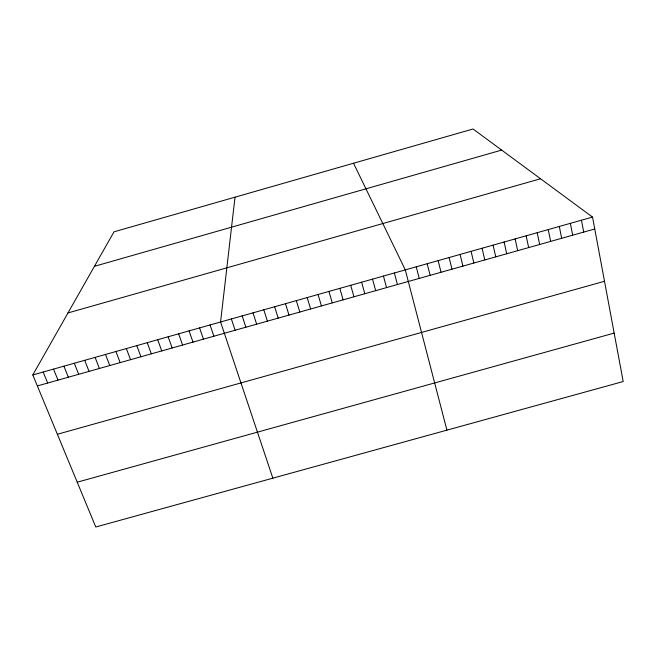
<?xml version="1.0" encoding="UTF-8"?>
<svg xmlns="http://www.w3.org/2000/svg" width="656" height="656" viewBox="0 0 656 656"><rect width="100%" height="100%" fill="white"/><g stroke="black" fill="none" stroke-linecap="round" stroke-linejoin="round"><path stroke-width="0.98" d="M235.02 197.169L220.572 321.998L272.855 478.167M32.8 374.953L113.988 231.839L473.05 128.994L592.532 217.087L623.2 381.53L95.784 527.006L32.8 374.953L592.532 217.087M94.431 266.311L501.676 150.093M67.978 312.945L540.552 178.76M37.351 385.933L594.754 228.977M57.367 434.264L604.504 281.276M77.219 482.193L614.172 333.1M353.527 163.229L405.301 269.895L446.916 430.156M43.165 372.034L47.667 383.03M53.538 369.107L57.999 380.119M63.919 366.179L68.339 377.208M74.308 363.244L78.687 374.297M84.698 360.316L89.036 371.378M95.104 357.381L99.4 368.459M105.518 354.445L109.765 365.54M115.932 351.509L120.146 362.62M126.362 348.566L130.528 359.693M136.801 345.622L140.917 356.766M147.239 342.678L151.323 353.838M157.694 339.726L161.729 350.911M168.149 336.782L172.143 347.975M178.621 333.822L182.573 345.04M189.092 330.87L193.003 342.104M199.58 327.918L203.442 339.16M210.068 324.958L213.889 336.225M231.371 318.947L235.102 330.247M242.171 315.905L245.861 327.221M252.986 312.855L256.635 324.187M263.81 309.796L267.41 321.153M274.643 306.746L278.201 318.111M285.483 303.687L288.993 315.077M296.34 300.628L299.8 312.026M307.197 297.562L310.608 308.984M318.062 294.495L321.432 305.942M328.935 291.428L332.264 302.892M339.816 288.361L343.104 299.833M350.714 285.286L353.945 296.783M361.612 282.211L364.802 293.724M372.518 279.136L375.667 290.665M383.44 276.061L386.54 287.607M394.363 272.978L397.421 284.54M416.248 266.803L419.209 278.406M427.195 263.72L430.115 275.331M438.159 260.629L441.029 272.265M449.13 257.529L451.951 269.181M460.11 254.438L462.89 266.106M471.098 251.338L473.829 263.023M482.094 248.23L484.776 259.94M493.099 245.131L495.739 256.857M504.111 242.023L506.703 253.765M515.132 238.915L517.674 250.674M526.161 235.807L528.662 247.583M537.207 232.691L539.658 244.491M548.252 229.575L550.655 241.392M559.306 226.459L561.667 238.292M570.376 223.335L572.688 235.184M581.454 220.211L583.717 232.085"/></g></svg>
